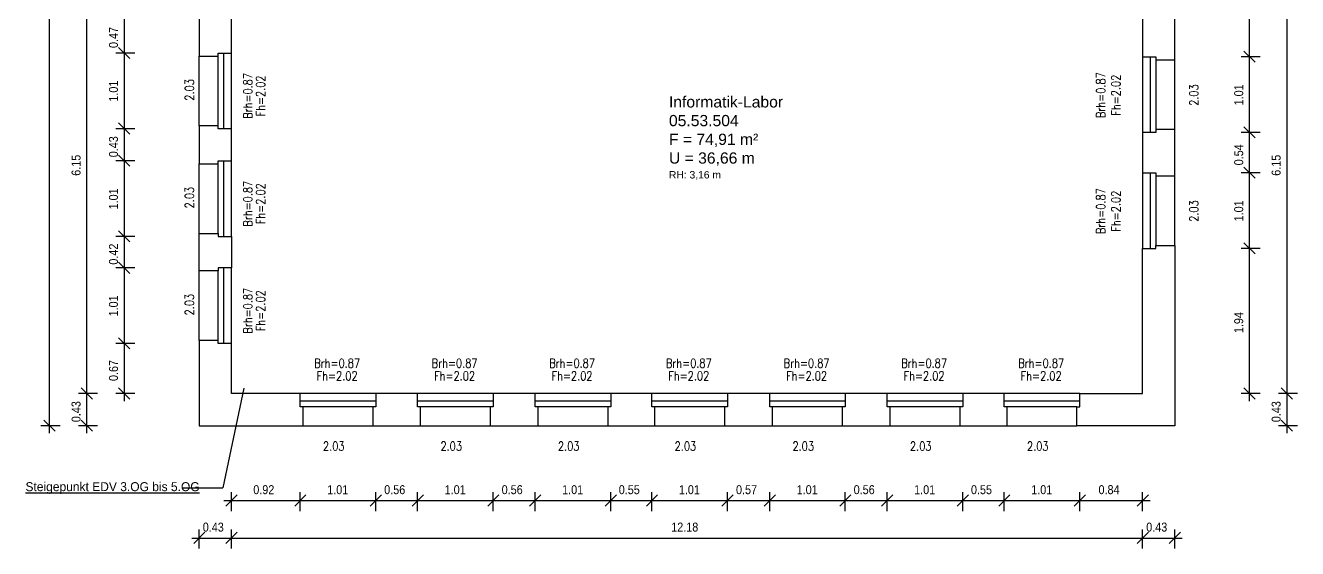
# Model space of a CAD drawing. Header units: metres. Extents: x 151.9 to 170.2, y -338.2 to -300.5.
# Drawn here: x 153.21 to 170.21, y -338.25 to -331.26 of the extents above; entities that cross this region are included whole.
import ezdxf
from ezdxf.enums import TextEntityAlignment as Align

# ---------------------------------------------------------------- set-up
doc = ezdxf.new("R2010")
doc.units = ezdxf.units.M
doc.header["$LTSCALE"] = 0.03
doc.linetypes.add('AUSGEZOGEN', pattern=[0])
for name, color, linetype in [('A_ansicht', 9, 'CONTINUOUS'), ('A_bemaßung', 2, 'CONTINUOUS'), ('A_fenster', 7, 'CONTINUOUS'), ('A_höhen', 3, 'CONTINUOUS'), ('A_text', 5, 'CONTINUOUS'), ('A_wände', 6, 'CONTINUOUS'), ('CKMA0002', 2, 'CONTINUOUS'), ('E__VERSYS', 2, 'AUSGEZOGEN')]:
    doc.layers.add(name, color=color, linetype=linetype)
doc.styles.add('BOLDSIMP_FNT', font='TXT', dxfattribs={"height": 1})
doc.styles.add('SIMPLEX', font='simplex.shx', dxfattribs={"height": 0.1})
doc.styles.get("Standard").update_dxf_attribs({"font": 'txt', "height": 1})

# ---------------------------------------------------------------- blocks, each defined once
blk = doc.blocks.new('SLASH1')
at = {"layer": 'A_bemaßung', "color": 2, "linetype": 'Continuous'}
for p, q in [((0.07663, 0.07663), (-0.07319, -0.07319)), ((0, -0.14068), (0, 0.11466))]:
    blk.add_line(p, q, dxfattribs=at)
blk = doc.blocks.new('A$C2208714D')
at = {"layer": 'E__VERSYS', "color": 7, "linetype": 'Continuous', "ltscale": 5}
for p in [(0.595, 0.501), (-0.232, -0.829)]:
    blk.add_line(p, (0.316, -0.829), dxfattribs=at)
at = {"layer": 'E__VERSYS', "color": 7, "insert": (-2.322, -0.91), "char_height": 0.12, "attachment_point": 7}
blk.add_mtext('{\\LSteigepunkt EDV 3.OG bis 5.OG}', dxfattribs=at)

msp = doc.modelspace()

# ---------------------------------------------------------------- linework, layer by layer
at = {"layer": 'A_ansicht', "color": 9, "linetype": 'Continuous'}
for p, q in [((155.53119, -332.59626), (155.53119, -331.66628)), ((168.57117, -332.64626), (168.57117, -331.71628)), ((155.53119, -334.03626), (155.53119, -333.10626)), ((168.57117, -334.19625), (168.57117, -333.26625)), ((155.53119, -335.46624), (155.53119, -334.53624)), ((156.92117, -336.60623), (157.85116, -336.60623)), ((158.49116, -336.60623), (159.42115, -336.60623)), ((160.06114, -336.60623), (160.99113, -336.60623)), ((161.62112, -336.60623), (162.55111, -336.60623)), ((163.19612, -336.60623), (164.1261, -336.60623)), ((164.7661, -336.60623), (165.69609, -336.60623)), ((166.33108, -336.60623), (167.26107, -336.60623))]:
    msp.add_line(p, q, dxfattribs=at)
at = {"layer": 'A_ansicht', "linetype": 'Continuous'}
for p, q in [((155.96117, -332.63627), (155.96117, -331.62628)), ((168.14117, -331.67627), (168.14117, -332.68626)), ((155.96117, -334.07626), (155.96117, -333.06626)), ((168.14117, -333.22625), (168.14117, -334.23625)), ((155.96117, -335.50624), (155.96117, -334.49624)), ((157.89116, -336.17624), (156.88117, -336.17624)), ((159.46115, -336.17624), (158.45116, -336.17624)), ((161.03114, -336.17624), (160.02115, -336.17624)), ((162.59111, -336.17624), (161.58113, -336.17624)), ((164.1661, -336.17624), (163.15612, -336.17624)), ((165.73609, -336.17624), (164.7261, -336.17624)), ((167.30107, -336.17624), (166.29108, -336.17624))]:
    msp.add_line(p, q, dxfattribs=at)
at = {"layer": 'A_bemaßung', "linetype": 'Continuous'}
for p, q in [((153.53117, -336.70624), (153.53117, -302.59625)), ((154.03117, -336.70624), (154.03117, -302.59625)), ((170.07117, -336.70624), (170.07117, -302.59625)), ((154.53117, -336.27624), (154.53117, -329.92628)), ((169.57117, -336.27624), (169.57117, -329.92628)), ((155.86117, -337.60624), (168.24117, -337.60624)), ((155.43117, -338.10624), (168.67117, -338.10624))]:
    msp.add_line(p, q, dxfattribs=at)
at = {"layer": 'A_fenster', "linetype": 'Continuous'}
for p, q in [((155.78618, -332.59626), (155.78618, -331.66628)), ((155.86117, -332.63627), (155.86117, -331.62628)), ((168.24117, -331.67627), (168.24117, -332.68626)), ((168.31617, -331.71628), (168.31617, -332.64626)), ((155.86117, -334.07626), (155.86117, -333.06626)), ((155.78618, -334.03626), (155.78618, -333.10626)), ((168.24117, -333.22625), (168.24117, -334.23625)), ((168.31617, -333.26625), (168.31617, -334.19625)), ((155.78618, -335.46624), (155.78618, -334.53624)), ((155.86117, -335.50624), (155.86117, -334.49624)), ((157.89116, -336.27623), (156.88117, -336.27623)), ((159.46115, -336.27623), (158.45116, -336.27623)), ((161.03114, -336.27623), (160.02115, -336.27623)), ((162.59111, -336.27623), (161.58113, -336.27623)), ((164.1661, -336.27623), (163.15612, -336.27623)), ((165.73609, -336.27623), (164.7261, -336.27623)), ((167.30107, -336.27623), (166.29108, -336.27623)), ((157.85116, -336.35123), (156.92117, -336.35123)), ((159.42115, -336.35123), (158.49116, -336.35123)), ((160.99113, -336.35123), (160.06114, -336.35123)), ((162.55111, -336.35123), (161.62112, -336.35123)), ((164.1261, -336.35123), (163.19612, -336.35123)), ((165.69609, -336.35123), (164.7661, -336.35123)), ((167.26107, -336.35123), (166.33108, -336.35123))]:
    msp.add_line(p, q, dxfattribs=at)
at = {"layer": 'A_wände', "linetype": 'Continuous'}
for points in [[(155.78618, -331.62628), (155.96117, -331.62628), (155.96117, -331.15627), (155.78618, -331.15628), (155.78618, -331.11628), (155.53117, -331.11628), (155.53119, -331.66628), (155.78618, -331.66628), (155.78618, -331.62628)], [(168.31617, -331.12127), (168.14117, -331.12127), (168.14117, -331.67627), (168.31617, -331.67627), (168.31617, -331.71628), (168.57117, -331.71628), (168.57117, -331.08127), (168.31617, -331.08127), (168.31617, -331.12127)], [(155.78618, -333.10626), (155.78618, -333.06626), (155.96117, -333.06626), (155.96117, -332.63627), (155.78618, -332.63627), (155.78618, -332.59626), (155.53117, -332.59626), (155.53119, -333.10626), (155.78618, -333.10626)], [(168.31617, -332.68626), (168.14117, -332.68626), (168.14117, -333.22625), (168.31617, -333.22625), (168.31617, -333.26625), (168.57117, -333.26625), (168.57117, -332.64626), (168.31617, -332.64626), (168.31617, -332.68626)], [(155.53117, -334.53624), (155.53119, -334.03626), (155.78618, -334.03626), (155.78618, -334.07626), (155.96117, -334.07626), (155.96117, -334.49624), (155.78618, -334.49624), (155.78618, -334.53624), (155.53117, -334.53624)], [(167.30107, -336.35123), (167.30107, -336.17624), (168.14117, -336.17624), (168.14117, -334.23625), (168.31617, -334.23625), (168.31617, -334.19625), (168.57117, -334.19625), (168.57117, -336.60624), (167.26107, -336.60623), (167.26107, -336.35123), (167.30107, -336.35123)], [(156.88117, -336.35123), (156.88117, -336.17624), (155.96117, -336.17624), (155.96117, -335.50624), (155.78618, -335.50624), (155.78618, -335.46624), (155.53117, -335.46624), (155.53117, -336.60624), (156.92117, -336.60623), (156.92117, -336.35123), (156.88117, -336.35123)], [(158.45116, -336.35123), (158.45116, -336.17624), (157.89116, -336.17624), (157.89116, -336.35123), (157.85116, -336.35123), (157.85116, -336.60624), (158.49116, -336.60623), (158.49116, -336.35123), (158.45116, -336.35123)], [(160.02115, -336.35123), (160.02115, -336.17624), (159.46115, -336.17624), (159.46115, -336.35123), (159.42115, -336.35123), (159.42115, -336.60624), (160.06114, -336.60623), (160.06114, -336.35123), (160.02115, -336.35123)], [(161.62112, -336.60623), (161.62112, -336.35123), (161.58113, -336.35123), (161.58113, -336.17624), (161.03114, -336.17624), (161.03113, -336.35123), (160.99113, -336.35123), (160.99113, -336.60624), (161.62112, -336.60623)], [(163.15612, -336.35123), (163.15612, -336.17624), (162.59111, -336.17624), (162.59111, -336.35123), (162.55111, -336.35123), (162.55111, -336.60624), (163.19612, -336.60623), (163.19612, -336.35123), (163.15612, -336.35123)], [(164.7261, -336.35123), (164.7261, -336.17624), (164.1661, -336.17624), (164.1661, -336.35123), (164.1261, -336.35123), (164.1261, -336.60624), (164.7661, -336.60623), (164.7661, -336.35123), (164.7261, -336.35123)], [(166.29108, -336.35123), (166.29108, -336.17624), (165.73609, -336.17624), (165.73609, -336.35123), (165.69609, -336.35123), (165.69609, -336.60624), (166.33108, -336.60623), (166.33108, -336.35123), (166.29108, -336.35123)]]:
    msp.add_lwpolyline(points, dxfattribs=at)

# ---------------------------------------------------------------- block references
at = {"layer": 'A_bemaßung', "color": 7, "rotation": 90}
for p in [(154.53117, -331.62628), (169.57117, -331.67627), (154.53117, -332.63627), (169.57117, -332.68626), (154.53117, -333.06626), (169.57117, -333.22625), (154.53117, -334.07626), (169.57117, -334.23625), (154.53117, -334.49624), (154.53117, -335.50624), (154.03117, -336.17624), (154.03117, -336.17624), (154.53117, -336.17624), (169.57117, -336.17624), (170.07117, -336.17624), (170.07117, -336.17624), (153.53117, -336.60624), (154.03117, -336.60624), (170.07117, -336.60624)]:
    msp.add_blockref('SLASH1', p, dxfattribs=at)
at = {"layer": 'A_bemaßung', "color": 7}
for p in [(155.96117, -337.60624), (156.88117, -337.60624), (157.89116, -337.60624), (158.45116, -337.60624), (159.46115, -337.60624), (160.02115, -337.60624), (161.03114, -337.60624), (161.58113, -337.60624), (162.59111, -337.60624), (163.15612, -337.60624), (164.1661, -337.60624), (164.7261, -337.60624), (165.73609, -337.60624), (166.29108, -337.60624), (167.30107, -337.60624), (168.14117, -337.60624), (155.53117, -338.10624), (155.96117, -338.10624), (168.14117, -338.10624), (168.57117, -338.10624)]:
    msp.add_blockref('SLASH1', p, dxfattribs=at)
at = {"layer": 'CKMA0002'}
msp.add_blockref('A$C2208714D', (155.53117, -336.60624), dxfattribs=at)

# ---------------------------------------------------------------- texts
at = {"layer": 'A_bemaßung', "color": 7, "linetype": 'Continuous', "style": 'BOLDSIMP_FNT', "width": 0.9}
for s, p in [('0.47', (154.48117, -331.55841)), ('1.01', (154.48117, -332.27527)), ('1.01', (169.52116, -332.32526)), ('0.43', (154.48117, -333.0184)), ('0.54', (169.52116, -333.12596)), ('6.15', (153.98117, -333.26583)), ('6.15', (170.02116, -333.26583)), ('1.01', (154.48117, -333.71526)), ('1.01', (169.52116, -333.87525)), ('0.42', (154.48117, -334.45339)), ('1.01', (154.48117, -335.14524)), ('1.94', (169.52116, -335.36824)), ('0.67', (154.48117, -336.00838)), ('0.43', (153.98117, -336.55838)), ('0.43', (170.02116, -336.55838))]:
    msp.add_text(s, height=0.12, rotation=90, dxfattribs=at).set_placement(p, align=Align.BOTTOM_LEFT)
for s, p in [('0.92', (156.25403, -337.55623)), ('1.01', (157.24216, -337.55623)), ('0.56', (158.00402, -337.55623)), ('1.01', (158.81215, -337.55623)), ('0.56', (159.57401, -337.55623)), ('1.01', (160.38214, -337.55623)), ('0.55', (161.13899, -337.55623)), ('1.01', (161.94212, -337.55623)), ('0.57', (162.70647, -337.55623)), ('1.01', (163.51711, -337.55623)), ('0.56', (164.27896, -337.55623)), ('1.01', (165.08709, -337.55623)), ('0.55', (165.84644, -337.55623)), ('1.01', (166.65207, -337.55623)), ('0.84', (167.55141, -337.55623)), ('0.43', (155.57903, -338.05623)), ('12.18', (161.84031, -338.05623)), ('0.43', (168.18903, -338.05623))]:
    msp.add_text(s, height=0.12, dxfattribs=at).set_placement(p, align=Align.BOTTOM_LEFT)
at = {"layer": 'A_höhen', "linetype": 'Continuous', "style": 'SIMPLEX', "width": 0.8}
for s, p in [('Brh=0.87', (167.58188, -332.18891)), ('2.03', (155.40046, -332.11784)), ('Brh=0.87', (156.18114, -332.19896)), ('Fh=2.02', (156.35114, -332.19896)), ('Fh=2.02', (167.78422, -332.18891)), ('2.03', (168.82556, -332.18713)), ('2.03', (155.40046, -333.55783)), ('Brh=0.87', (156.18114, -333.63895)), ('Fh=2.02', (156.35114, -333.63895)), ('Brh=0.87', (167.58188, -333.7389)), ('Fh=2.02', (167.78422, -333.7389)), ('2.03', (168.82556, -333.73711)), ('Brh=0.87', (156.18114, -335.06893)), ('2.03', (155.40046, -334.98781)), ('Fh=2.02', (156.35114, -335.06893))]:
    msp.add_text(s, height=0.12, rotation=90, dxfattribs=at).set_placement(p, align=Align.MIDDLE_CENTER)
for s, p in [('Brh=0.87', (157.37488, -335.77005)), ('Brh=0.87', (158.94487, -335.77005)), ('Brh=0.87', (160.51486, -335.77005)), ('Brh=0.87', (162.07484, -335.77005)), ('Brh=0.87', (163.64983, -335.77005)), ('Brh=0.87', (165.21981, -335.77005)), ('Brh=0.87', (166.78479, -335.77005)), ('Fh=2.02', (157.37488, -335.94005)), ('Fh=2.02', (158.94487, -335.94005)), ('Fh=2.02', (160.51486, -335.94005)), ('Fh=2.02', (162.07484, -335.94005)), ('Fh=2.02', (163.64983, -335.94005)), ('Fh=2.02', (165.21981, -335.94005)), ('Fh=2.02', (166.78479, -335.94005)), ('2.03', (157.32976, -336.87855)), ('2.03', (158.89975, -336.87855)), ('2.03', (160.46974, -336.87855)), ('2.03', (162.02972, -336.87855)), ('2.03', (163.60471, -336.87855)), ('2.03', (165.17469, -336.87855)), ('2.03', (166.73967, -336.87855))]:
    msp.add_text(s, height=0.12, dxfattribs=at).set_placement(p, align=Align.MIDDLE_CENTER)
at = {"layer": 'A_text', "linetype": 'Continuous', "insert": (161.81, -332.20323), "char_height": 0.15, "width": 6.6459, "attachment_point": 1}
msp.add_mtext('\\fArial|b0|i0|c0|p34;Informatik-Labor\\P05.53.504\\PF = 74,91 m²\\PU = 36,66 m\\P\\H0.0984;RH: 3,16 m', dxfattribs=at)

doc.saveas('drawing.dxf')
